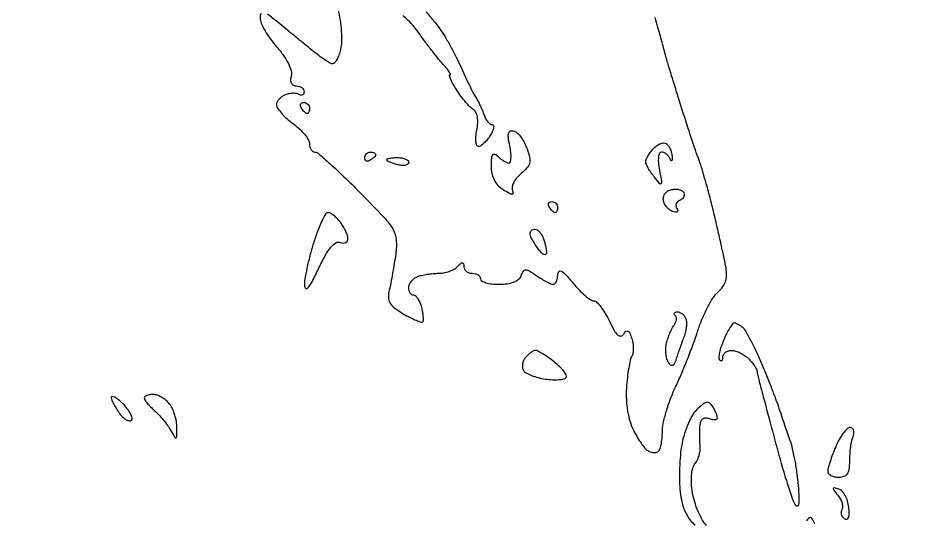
# Model space of a CAD drawing. Extents: x 0 to 102, y 0 to 135.
# Drawn here: x 12.95 to 26.6, y 97.73 to 105.44 of the extents above; entities that cross this region are included whole.
import ezdxf

# ---------------------------------------------------------------- set-up
doc = ezdxf.new("R2010")
doc.units = 0
doc.header["$MEASUREMENT"] = 0

msp = doc.modelspace()

# ---------------------------------------------------------------- linework, layer by layer
for points in [[(30.835569, 68.0607, 0.000004), (30.856286, 64.932268, 0.000002), (30.883525, 60.825814, 0.000002), (30.912326, 56.488502, 0.000002), (30.938318, 52.5789, -0.000116)], [(31.042661, 24.1956, 0.000001), (31.037549, 23.023692, 0.000001), (31.032419, 21.846099, 0.000001), (31.02793, 20.814404, 0.000005)], [(17.861567, 105.573099, -0.024013), (17.895211, 105.407892, -0.021022), (17.914708, 105.232712, -0.021559), (17.918816, 105.072873, -0.057184), (17.903835, 104.959749, -0.025434), (17.877487, 104.873587, -0.036688), (17.844934, 104.800879, -0.040502), (17.811217, 104.74888, -0.232712), (17.782603, 104.7348, -0.133533), (17.744767, 104.745088, -0.012881), (17.663165, 104.79588, -0.015653), (17.567772, 104.863095, -0.011744), (17.466965, 104.942732, 0.000969), (17.35111, 105.038381, 0.000534), (17.209025, 105.154969, 0.000532), (17.064639, 105.272931, 0.000853), (16.94115, 105.373252, 0.007531), (16.779971, 105.499766, 0.10291)], [(19.21661, 105.531998, -0.008455), (19.335762, 105.392392, -0.017399), (19.423243, 105.27846, -0.019014), (19.501532, 105.159485, -0.009625), (19.59141, 105.004216, -0.009545), (19.678171, 104.840129, -0.014034), (19.747533, 104.6925, 0.005459), (19.809893, 104.553637, 0.005466), (19.875243, 104.416228, 0.005355), (19.934856, 104.297575, 0.021576), (19.975097, 104.2272, -0.019327), (20.009347, 104.167921, -0.011108), (20.04621, 104.094087, -0.011086), (20.080001, 104.018151, -0.018143), (20.104823, 103.95225, 0.042863), (20.129419, 103.895601, 0.051677), (20.162095, 103.84769, 0.060003), (20.197489, 103.814775, 0.158624), (20.229984, 103.8042, -0.323138), (20.249673, 103.789992, -0.124978), (20.252231, 103.754497, -0.0648), (20.23499, 103.699954, -0.030681), (20.199767, 103.635, -0.02941), (20.153818, 103.570235, -0.035471), (20.103159, 103.515503, -0.038216), (20.05508, 103.476882, -0.151219), (20.019275, 103.4658, -0.314286), (19.994048, 103.483395, -0.063851), (19.981181, 103.539556, -0.046596), (19.98081, 103.620629, -0.027217), (19.994667, 103.716884, 0.03429), (20.008878, 103.826569, 0.05798), (20.003739, 103.918989, 0.074467), (19.980341, 103.989589, 0.135912), (19.939761, 104.034134, -0.059612), (19.889539, 104.074818, -0.017031), (19.822052, 104.149205, -0.016889), (19.751037, 104.239032, -0.017179), (19.686669, 104.33295, -0.012753), (19.633034, 104.422228, -0.024031), (19.595164, 104.497259, -0.025974), (19.573743, 104.55291, -0.509947), (19.58295, 104.5656, 0.538011), (19.590068, 104.57638, 0.04254), (19.570712, 104.612793, 0.028722), (19.53288, 104.664565, 0.014027), (19.47915, 104.726255, -0.015354), (19.407797, 104.808621, -0.005715), (19.312462, 104.928523, -0.005657), (19.211425, 105.061706, -0.006809), (19.1196, 105.189226, 0.019734), (19.03148, 105.305162, 0.025774), (18.941595, 105.403421, 0.025021), (18.860774, 105.475504, 0.165073)], [(16.679113, 105.513006, 0.083353), (16.667551, 105.44027, 0.102791), (16.684674, 105.361311, 0.026475), (16.744215, 105.244486, 0.025808), (16.827888, 105.115622, 0.023719), (16.926637, 104.992232, -0.027201), (17.028283, 104.863394, -0.039313), (17.102206, 104.73866, -0.046135), (17.144051, 104.62889, -0.132714), (17.144706, 104.548082, 0.061771), (17.136387, 104.485616, 0.123321), (17.147988, 104.437462, 0.155337), (17.178326, 104.407403, 0.118697), (17.22402, 104.3964, -0.073684), (17.269483, 104.389664, -0.088031), (17.30805, 104.370082, -0.100593), (17.333832, 104.340973, -0.131843), (17.343, 104.306807, -0.095935), (17.337089, 104.276285, -0.173828), (17.320391, 104.257505, -0.171813), (17.295402, 104.253486, -0.09346), (17.266034, 104.264782, 0.098775), (17.226919, 104.279356, 0.044764), (17.172158, 104.283211, 0.041972), (17.1117, 104.276957, 0.044889), (17.054534, 104.260723, 0.061105), (17.003092, 104.233386, 0.060281), (16.95952, 104.194318, 0.06576), (16.929953, 104.149979, 0.114693), (16.92, 104.107158, 0.150535), (16.935753, 104.05602, 0.030508), (16.994554, 103.980044, 0.029652), (17.076636, 103.896893, 0.02399), (17.1738, 103.817577, -0.029124), (17.270941, 103.736604, -0.033717), (17.353046, 103.648522, -0.035923), (17.410929, 103.565892, -0.135636), (17.4276, 103.505567, 0.062941), (17.43361, 103.458016, 0.081042), (17.451269, 103.417733, 0.09824), (17.477447, 103.390777, 0.152209), (17.508177, 103.3812, -0.179705), (17.559022, 103.362316, -0.004754), (17.742643, 103.201028, -0.009394), (17.955732, 103.002899, -0.00622), (18.193207, 102.76785, -0.00566), (18.572104, 102.37457, -0.056632), (18.708693, 102.191999, -0.11543), (18.757527, 102.033756, -0.052549), (18.749793, 101.8161, -0.005102), (18.727763, 101.671047, -0.004062), (18.701125, 101.514977, -0.004106), (18.67408, 101.370771, -0.0103), (18.651332, 101.2662, 0.060452), (18.63811, 101.15076, 0.13116), (18.661529, 101.065324, 0.10079), (18.72979, 100.988938, 0.027061), (18.866027, 100.898407, 0.013787), (18.970092, 100.840902, 0.021418), (19.063105, 100.797745, 0.017024), (19.139265, 100.769291, 0.284554), (19.164402, 100.775202, 0.190861), (19.174538, 100.798637, 0.025621), (19.173431, 100.8534, 0.026609), (19.164956, 100.921042, 0.019486), (19.148677, 100.994944, 0.035233), (19.124504, 101.066399, 0.047043), (19.092252, 101.12677, 0.055551), (19.057246, 101.168697, 0.193392), (19.025133, 101.1816, -0.155266), (18.996631, 101.19067, -0.097686), (18.972353, 101.216218, -0.079992), (18.955968, 101.254385, -0.061543), (18.9504, 101.299449, -0.100912), (18.960368, 101.348338, -0.066819), (18.989709, 101.397764, -0.063449), (19.03306, 101.440214, -0.070559), (19.084219, 101.468649, -0.035107), (19.148831, 101.488368, -0.016912), (19.233854, 101.504916, -0.016678), (19.324062, 101.516255, -0.022927), (19.405699, 101.52, 0.047035), (19.484999, 101.527476, 0.037422), (19.568056, 101.549822, 0.038648), (19.642463, 101.582593, 0.073447), (19.69488, 101.62152, -0.018208), (19.747448, 101.670393, -0.180052), (19.77525, 101.68074, -0.354955), (19.791644, 101.667424, -0.051663), (19.7964, 101.62152, 0.124206), (19.806169, 101.582802, 0.10078), (19.833677, 101.549822, 0.090584), (19.874824, 101.527659, 0.078509), (19.9233, 101.52, -0.064853), (19.971814, 101.513681, -0.082425), (20.012923, 101.495149, -0.098894), (20.040423, 101.467663, -0.148195), (20.0502, 101.4354, 0.27324), (20.069455, 101.402797, 0.054371), (20.134521, 101.375651, 0.043794), (20.227264, 101.35694, 0.027893), (20.337249, 101.3508, 0.034071), (20.462044, 101.359314, 0.059246), (20.562376, 101.385423, 0.076581), (20.634463, 101.427255, 0.132193), (20.675007, 101.482947, -0.052126), (20.710353, 101.552434, -0.254297), (20.747796, 101.572793, -0.139828), (20.801424, 101.557497, -0.013827), (20.914382, 101.482947, 0.01501), (20.991438, 101.432353, 0.017993), (21.066949, 101.389618, 0.016913), (21.132361, 101.358408, 0.103207), (21.168824, 101.3508, 0.207846), (21.19415, 101.361803, 0.080229), (21.215947, 101.39429, 0.061527), (21.231177, 101.442172, 0.042446), (21.236876, 101.49885, -0.164606), (21.253912, 101.546757, -0.366368), (21.289196, 101.553928, -0.082145), (21.354722, 101.502461, -0.011258), (21.469526, 101.371187, 0.017949), (21.564332, 101.265662, 0.023464), (21.658689, 101.176689, 0.022096), (21.741929, 101.111426, 0.158615), (21.789981, 101.096237, -0.203109), (21.833772, 101.078119, -0.030811), (21.897321, 101.005095, -0.030369), (21.965318, 100.90437, -0.022031), (22.028895, 100.784893, 0.016532), (22.102696, 100.642451, 0.079254), (22.159262, 100.570946, 0.230064), (22.205642, 100.557051, 0.217341), (22.246816, 100.584571, -0.066204), (22.282984, 100.628772, -0.32208), (22.313265, 100.632719, -0.171211), (22.341671, 100.60149, -0.022913), (22.372912, 100.516735, -0.039259), (22.39051, 100.441184, -0.037671), (22.39641, 100.362751, -0.04009), (22.390778, 100.292833, -0.098583), (22.372848, 100.244767, 0.083941), (22.349208, 100.186612, 0.012942), (22.325259, 100.063877, 0.014134), (22.304662, 99.91618, 0.011859), (22.290989, 99.758649, 0.02869), (22.290016, 99.581791, 0.02743), (22.309139, 99.403277, 0.02885), (22.34552, 99.24, 0.049109), (22.396706, 99.109989, 0.016932), (22.453269, 99.008167, 0.018245), (22.515284, 98.912975, 0.018083), (22.574156, 98.835541, 0.07833), (22.617115, 98.797232, 0.061115), (22.656519, 98.778207, 0.056421), (22.700436, 98.768616, 0.06031), (22.74206, 98.769372, 0.104104), (22.774511, 98.781075, 0.169335), (22.800674, 98.813314, 0.031824), (22.822175, 98.887356, 0.030816), (22.837055, 98.981122, 0.023947), (22.842, 99.084311, -0.052917), (22.855785, 99.214198, -0.018713), (22.901928, 99.395746, -0.018332), (22.967915, 99.592902, -0.02052), (23.04601, 99.777268, 0.010181), (23.134153, 99.973933, 0.006206), (23.230596, 100.209513, 0.006218), (23.320421, 100.445487, 0.01095), (23.387904, 100.6429, -0.022332), (23.453106, 100.820341, -0.021193), (23.534903, 100.994458, -0.021698), (23.620376, 101.142043, -0.066823), (23.694699, 101.229963, 0.0528), (23.772598, 101.317056, 0.086191), (23.815792, 101.405958, 0.079419), (23.828458, 101.509426, 0.038864), (23.813254, 101.641762, 0.005582), (23.785297, 101.777422, 0.001616), (23.739135, 101.98617, 0.001625), (23.68559, 102.221077, 0.001734), (23.631647, 102.4506, 0.005725), (23.573395, 102.682843, 0.00491), (23.506894, 102.925946, 0.004949), (23.442133, 103.145578, 0.014117), (23.391268, 103.2966, -0.006786), (23.336299, 103.452227, -0.002003), (23.256286, 103.692105, -0.002011), (23.16848, 103.962562, -0.002163), (23.084999, 104.2272, -0.000735), (23.008892, 104.473427, -0.001115), (22.943516, 104.687741, -0.000403), (22.887724, 104.872651, -0.028268), (22.880195, 104.904, 0.0216), (22.873587, 104.933219, 0.000899), (22.845322, 105.0364, 0.001555), (22.811219, 105.158537, 0.001104), (22.77224, 105.295325, -0.007647), (22.731223, 105.446752, -0.005877)], [(23.519845, 97.646768, -0.059415), (23.454968, 97.7355, -0.027119), (23.391333, 97.86445, -0.02639), (23.338254, 98.00922, -0.032834), (23.305161, 98.148662, -0.026128), (23.288593, 98.291937, -0.036793), (23.289965, 98.420497, -0.042701), (23.307875, 98.525094, -0.109889), (23.34267, 98.59295, 0.063534), (23.377452, 98.647716, 0.038985), (23.404495, 98.719345, 0.038551), (23.420453, 98.795711, 0.054832), (23.421796, 98.864974, -0.013625), (23.417236, 98.937357, -0.008127), (23.41556, 99.023646, -0.008133), (23.416688, 99.109724, -0.013938), (23.420796, 99.181401, -0.062349), (23.434567, 99.246123, -0.14571), (23.463197, 99.285924, -0.168061), (23.50583, 99.300281, -0.089796), (23.5611, 99.289806, 0.040104), (23.609659, 99.275514, 0.075671), (23.650343, 99.273273, 0.125438), (23.676833, 99.282811, 0.254524), (23.686705, 99.301905, 0.073785), (23.681424, 99.332927, 0.020999), (23.664252, 99.378839, 0.020662), (23.640249, 99.429664, 0.020543), (23.61209, 99.478436, 0.091595), (23.566562, 99.527565, 0.220845), (23.519184, 99.537467, 0.119151), (23.459461, 99.50744, 0.020591), (23.365684, 99.421084, 0.069749), (23.294737, 99.327004, 0.029396), (23.225986, 99.183976, 0.02826), (23.169082, 99.019349, 0.031871), (23.133783, 98.855801, 0.019742), (23.114563, 98.680773, 0.013033), (23.105694, 98.478546, 0.013123), (23.107369, 98.281162, 0.024656), (23.120752, 98.122274, 0.034397), (23.151648, 97.971484, 0.043941), (23.201417, 97.838734, 0.049523), (23.266548, 97.731417, 0.078999), (23.343519, 97.656977, -0.057521)], [(25.182761, 97.6707, 0.045075), (25.137496, 97.756789, 0.397886), (25.099421, 97.766077, 0.137593), (25.05457, 97.720669, 0.007689)]]:
    msp.add_lwpolyline(points, format="xyb")
for points in [[(17.338007, 104.1426, -0.093332), (17.372207, 104.13616, -0.09642), (17.401282, 104.117749, -0.099167), (17.420742, 104.09028, -0.105053), (17.4276, 104.058, -0.042167), (17.424864, 104.025611, -0.061769), (17.416641, 103.998251, -0.081139), (17.404559, 103.979699, -0.210953), (17.390293, 103.9734, -0.151918), (17.372465, 103.978945, -0.038439), (17.348586, 103.998251, -0.035638), (17.323457, 104.025617, -0.029505), (17.3007, 104.058, -0.082592), (17.287459, 104.090326, -0.161196), (17.290091, 104.117749, -0.182303), (17.307979, 104.135977, -0.108972)], [(20.566109, 103.702867, -0.114101), (20.617437, 103.671544, -0.040413), (20.674214, 103.606134, -0.037568), (20.72712, 103.521558, -0.03607), (20.767595, 103.428882, -0.033698), (20.803655, 103.299742, -0.111184), (20.802203, 103.211906, -0.120564), (20.763522, 103.137237, -0.043078), (20.676508, 103.053407, 0.045433), (20.612673, 102.991328, 0.052339), (20.564455, 102.921441, 0.059922), (20.537745, 102.854504, 0.146463), (20.539368, 102.801997, -0.060181), (20.549856, 102.750659, -0.440106), (20.534677, 102.734295, -0.12883), (20.494585, 102.745068, -0.00987), (20.397805, 102.802885, -0.069641), (20.321244, 102.867019, -0.069185), (20.265033, 102.949842, -0.064721), (20.230895, 103.049875, -0.049943), (20.2194, 103.16467, -0.014704), (20.223103, 103.290576, -0.135763), (20.24055, 103.34173, -0.378417), (20.271471, 103.349582, -0.077802), (20.32092, 103.31352, 0.029243), (20.364604, 103.274667, 0.030628), (20.411878, 103.241821, 0.032181), (20.455943, 103.218789, 0.104706), (20.488005, 103.212, 0.345109), (20.509904, 103.229158, 0.048612), (20.518734, 103.289882, 0.03869), (20.516158, 103.375475, 0.022497), (20.500544, 103.47713, -0.016353), (20.478406, 103.610336, -0.104038), (20.483539, 103.678343, -0.275656), (20.512952, 103.705754, -0.134027)], [(22.8843, 103.518786, -0.13766), (22.918154, 103.497668, -0.057717), (22.949823, 103.453694, -0.051126), (22.974772, 103.395766, -0.046007), (22.988558, 103.33189, -0.016013), (22.993689, 103.27413, -0.130721), (22.988383, 103.248407, -0.554868), (22.977146, 103.247345, -0.0568), (22.960358, 103.27545, 0.060613), (22.935783, 103.315889, 0.057239), (22.901803, 103.350136, 0.061604), (22.864006, 103.373409, 0.107625), (22.828228, 103.3812, 0.294297), (22.798218, 103.361862, 0.078337), (22.782327, 103.304349, 0.050974), (22.781333, 103.216792, 0.024994), (22.796964, 103.10625, -0.003454), (22.83016, 102.927431, -0.200001), (22.823084, 102.895513, -0.489964), (22.802358, 102.894545, -0.008345), (22.719086, 102.99552, -0.019493), (22.668983, 103.063673, -0.02225), (22.626648, 103.13265, -0.02211), (22.596254, 103.193726, -0.104768), (22.5882, 103.23174, -0.097221), (22.595211, 103.267459, -0.02902), (22.619264, 103.317805, -0.027903), (22.653477, 103.372435, -0.026901), (22.69395, 103.423617, -0.046131), (22.740672, 103.467646, -0.050018), (22.793487, 103.501022, -0.055937), (22.844273, 103.519667, -0.131818)], [(18.3582, 103.3812, -0.042167), (18.390589, 103.378464, -0.061769), (18.417949, 103.370241, -0.081139), (18.436501, 103.358159, -0.210953), (18.4428, 103.343893, -0.151918), (18.437255, 103.326065, -0.038439), (18.417949, 103.302186, -0.035638), (18.390583, 103.277057, -0.029505), (18.3582, 103.2543, -0.082592), (18.325874, 103.241059, -0.161196), (18.298451, 103.243691, -0.182303), (18.280223, 103.261579, -0.108972), (18.2736, 103.291607, -0.093332), (18.28004, 103.325807, -0.09642), (18.298451, 103.354882, -0.099167), (18.32592, 103.374342, -0.105053)], [(18.7812, 103.2966, -0.043375), (18.845973, 103.29097, -0.063112), (18.900698, 103.274075, -0.082769), (18.937747, 103.249233, -0.206609), (18.9504, 103.21992, -0.24384), (18.937072, 103.194217, -0.106581), (18.900698, 103.178763, -0.070464), (18.846031, 103.176099, -0.040966), (18.7812, 103.187487, -0.016817), (18.716364, 103.206794, -0.025621), (18.661702, 103.228264, -0.023188), (18.620702, 103.249187, -0.269386), (18.612, 103.264167, -0.326917), (18.621268, 103.276827, -0.029396), (18.661702, 103.287073, -0.029316), (18.716342, 103.294259, -0.018041)], [(23.17194, 102.753967, -0.115817), (23.177296, 102.719647, -0.107456), (23.167106, 102.685483, -0.099888), (23.142741, 102.656736, -0.08693), (23.107963, 102.637954, 0.102886), (23.074873, 102.618708, 0.12459), (23.054919, 102.588974, 0.12395), (23.051457, 102.553204, 0.101201), (23.064749, 102.516999, -0.087824), (23.077265, 102.485514, -0.28491), (23.069847, 102.465314, -0.198421), (23.044442, 102.458229, -0.050465), (23.001826, 102.467785, -0.083338), (22.954938, 102.492659, -0.05616), (22.911192, 102.53476, -0.055039), (22.876982, 102.586704, -0.070313), (22.858321, 102.640827, -0.110877), (22.8599, 102.69485, -0.101565), (22.884259, 102.744956, -0.094978), (22.92813, 102.783938, -0.083947), (22.985221, 102.806054, -0.0538), (23.046207, 102.811839, -0.064872), (23.103132, 102.803673, -0.076814), (23.147606, 102.783525, -0.152842)], [(21.145007, 102.6198, -0.093332), (21.179207, 102.61336, -0.09642), (21.208282, 102.594949, -0.099167), (21.227742, 102.56748, -0.105053), (21.2346, 102.5352, -0.042167), (21.231864, 102.502811, -0.061769), (21.223641, 102.475451, -0.081139), (21.211559, 102.456899, -0.210953), (21.197293, 102.4506, -0.151918), (21.179465, 102.456145, -0.038439), (21.155586, 102.475451, -0.035638), (21.130457, 102.502817, -0.029505), (21.1077, 102.5352, -0.082592), (21.094459, 102.567526, -0.161196), (21.097091, 102.594949, -0.182303), (21.114979, 102.613177, -0.108972)], [(17.710634, 102.4506, 0.269735), (17.672757, 102.428563, 0.018063), (17.612439, 102.312934, 0.022077), (17.548336, 102.161544, 0.014422), (17.48731, 101.98195, 0.010949), (17.432438, 101.788812, 0.011402), (17.38687, 101.596034, 0.011148), (17.355042, 101.427835, 0.047946), (17.348034, 101.3263, 0.246905), (17.369, 101.28891, 0.38172), (17.40331, 101.294224, 0.05322), (17.466991, 101.391107, 0.008968), (17.565034, 101.590391, -0.015696), (17.668017, 101.792793, -0.046842), (17.755133, 101.921323, -0.079891), (17.831154, 101.988277, -0.236527), (17.8984, 101.994896, 0.075884), (17.944601, 101.98481, 0.127621), (17.983348, 101.992279, 0.156758), (18.008454, 102.015915, 0.133442), (18.017109, 102.051405, 0.073792), (18.008385, 102.101209, 0.02724), (17.982196, 102.167706, 0.02629), (17.945246, 102.238296, 0.028635), (17.902033, 102.30255, 0.031024), (17.8532, 102.359211, 0.034778), (17.79945, 102.40711, 0.037239), (17.748598, 102.440714, 0.128067)], [(20.887149, 102.1968, -0.144282), (20.919809, 102.187175, -0.059761), (20.955589, 102.157491, -0.052351), (20.98881, 102.114176, -0.045844), (21.014049, 102.062981, -0.022523), (21.033515, 102.004507, -0.017538), (21.049525, 101.939439, -0.017859), (21.060163, 101.877643, -0.040516), (21.062709, 101.830331, -0.265896), (21.0498, 101.809131, -0.249981), (21.024323, 101.808771, -0.083978), (20.98384, 101.839124, -0.028086), (20.935809, 101.89572, -0.018293), (20.88826, 101.96361, -0.021005), (20.848087, 102.031801, -0.020657), (20.819153, 102.091838, -0.102298), (20.8116, 102.12837, -0.109614), (20.817393, 102.154476, -0.099851), (20.833792, 102.176699, -0.095141), (20.858305, 102.191602, -0.089381)], [(23.07465, 100.9278, -0.103459), (23.112416, 100.919901, -0.069481), (23.150105, 100.896736, -0.065712), (23.182005, 100.862475, -0.071613), (23.20282, 100.82205, -0.076818), (23.212321, 100.769596, -0.032176), (23.209551, 100.697662, -0.030885), (23.196596, 100.619646, -0.034986), (23.174452, 100.5471, 0.004189), (23.145709, 100.470229, 0.002522), (23.112842, 100.378596, 0.002525), (23.081086, 100.28717, 0.004414), (23.055832, 100.211071, -0.023417), (23.025796, 100.130891, -0.19038), (22.998713, 100.103596, -0.313971), (22.969365, 100.109405, -0.05339), (22.932418, 100.156986, -0.078294), (22.908843, 100.213169, -0.038603), (22.896176, 100.289776, -0.037091), (22.89513, 100.373141, -0.044447), (22.906888, 100.450715, -0.022093), (22.929045, 100.526781, -0.018265), (22.959115, 100.605673, -0.018649), (22.992084, 100.676073, -0.046128), (23.022685, 100.724084, 0.06396), (23.045916, 100.763561, 0.074293), (23.056934, 100.805682, 0.08594), (23.054489, 100.843873, 0.138375), (23.038666, 100.872134, -0.099915), (23.024578, 100.893347, -0.24496), (23.026274, 100.911448, -0.188215), (23.043448, 100.923835, -0.06328)], [(23.941302, 100.757305, 0.25306), (23.919304, 100.746256, 0.015262), (23.877443, 100.682239, 0.019856), (23.830986, 100.598966, 0.013115), (23.78401, 100.499942, 0.022478), (23.743917, 100.397112, 0.031661), (23.71829, 100.302124, 0.032622), (23.707831, 100.225119, 0.217112), (23.721058, 100.189742, 0.128876), (23.740605, 100.178313, 0.259004), (23.75746, 100.182333, 0.156644), (23.769011, 100.202554, 0.05211), (23.7726, 100.2369, -0.133677), (23.782846, 100.274539, -0.100487), (23.811652, 100.306607, -0.087409), (23.854742, 100.328185, -0.072599), (23.905543, 100.3356, -0.073907), (23.96542, 100.326701, -0.038604), (24.035823, 100.299211, -0.037347), (24.105161, 100.259133, -0.046696), (24.162364, 100.211721, -0.021518), (24.210352, 100.159416, -0.023589), (24.25213, 100.104706, -0.023893), (24.283136, 100.054945, -0.098665), (24.293993, 100.021371, 0.015142), (24.298631, 99.989904, 0.00714), (24.306425, 99.949575, 0.007068), (24.315793, 99.907546, 0.009895), (24.325433, 99.8703, -0.003169), (24.341986, 99.809709, -0.000099), (24.408227, 99.560864, -0.000193), (24.486131, 99.267517, -0.000134), (24.574018, 98.935701, 0.00516), (24.666232, 98.601178, 0.00687), (24.75732, 98.299288, 0.005004), (24.839365, 98.049019, 0.067314), (24.882212, 97.962801, 0.275592), (24.914267, 97.947816, 0.338869), (24.937647, 97.96977, 0.052003), (24.943648, 98.070559, 0.008839), (24.931684, 98.2629, 0.014981), (24.911619, 98.444983, 0.011508), (24.879204, 98.64241, 0.01167), (24.840294, 98.825785, 0.026956), (24.800529, 98.96085, -0.001676), (24.757726, 99.083068, -0.001117), (24.709466, 99.223374, -0.001124), (24.663262, 99.359686, -0.002204), (24.627201, 99.46845, 0.011437), (24.584864, 99.588666, 0.003446), (24.515085, 99.769441, 0.003451), (24.433993, 99.971194, 0.003743), (24.352251, 100.1664, 0.009726), (24.269879, 100.349133, 0.012578), (24.186891, 100.513276, 0.010353), (24.111824, 100.646237, 0.100965), (24.0687, 100.693855, 0.02088), (24.03317, 100.71774, 0.022013), (23.996379, 100.738132, 0.02231), (23.963275, 100.752815, 0.085859)], [(20.89515, 100.3356, 0.118742), (20.864887, 100.32831, 0.03617), (20.824302, 100.303702, 0.033947), (20.781318, 100.268569, 0.031252), (20.742198, 100.227013, 0.0682), (20.71213, 100.178682, 0.066081), (20.695768, 100.123525, 0.071268), (20.695016, 100.070188, 0.111176), (20.710689, 100.0272, 0.126029), (20.751374, 99.989375, 0.031889), (20.833944, 99.951057, 0.030482), (20.936998, 99.918069, 0.026682), (21.047975, 99.896093, 0.022774), (21.157578, 99.885471, 0.03148), (21.256357, 99.886644, 0.032414), (21.33409, 99.897568, 0.206044), (21.366031, 99.919931, 0.265677), (21.367253, 99.955633, 0.042635), (21.328128, 100.016626, 0.037563), (21.264549, 100.087575, 0.024636), (21.181697, 100.159626, 0.012604), (21.091432, 100.227016, 0.016343), (21.005241, 100.283908, 0.014071), (20.93137, 100.326458, 0.124247)], [(15.028323, 99.6588, 0.036744), (14.975196, 99.65489, 0.055391), (14.93035, 99.643076, 0.072622), (14.899667, 99.625783, 0.232184), (14.8896, 99.605273, 0.149954), (14.898378, 99.576663, 0.021863), (14.935078, 99.527278, 0.023104), (14.985135, 99.471232, 0.017953), (15.044418, 99.414923, -0.024555), (15.110723, 99.350258, -0.015361), (15.182078, 99.268589, -0.015411), (15.247572, 99.1836, -0.026964), (15.295645, 99.1089, 0.005764), (15.35904, 99.000563, 0.37747), (15.378165, 98.99448, 0.292847), (15.39078, 99.013438, 0.004479), (15.391937, 99.1512, 0.044597), (15.38368, 99.243014, 0.031115), (15.35884, 99.344062, 0.031509), (15.322524, 99.438744, 0.055071), (15.279433, 99.51075, 0.052702), (15.226174, 99.567394, 0.044568), (15.15931, 99.61531, 0.04663), (15.089625, 99.648077, 0.086802)], [(14.56765, 99.51075, 0.020177), (14.496467, 99.576408, 0.04761), (14.437325, 99.617704, 0.112266), (14.399949, 99.628891, 0.443789), (14.384691, 99.61415, 0.088135), (14.393628, 99.571913, 0.022581), (14.422821, 99.508173, 0.022286), (14.46331, 99.437326, 0.02098), (14.510716, 99.368876, 0.039209), (14.562304, 99.310772, 0.063074), (14.615337, 99.271255, 0.089061), (14.661554, 99.255075, 0.240612), (14.693676, 99.265476, 0.260579), (14.703785, 99.301227, 0.060172), (14.681251, 99.36212, 0.047287), (14.634439, 99.435291, 0.030447)], [(25.723134, 99.1512, 0.19536), (25.677477, 99.132653, 0.038633), (25.617936, 99.065019, 0.035684), (25.556692, 98.970157, 0.026548), (25.502583, 98.857817, 0.009665), (25.45565, 98.73909, 0.011403), (25.416009, 98.624966, 0.01034), (25.386857, 98.527572, 0.067641), (25.38, 98.477117, 0.186155), (25.392857, 98.443781, 0.089787), (25.429702, 98.415449, 0.069623), (25.484452, 98.396243, 0.049633), (25.5492, 98.3898, 0.080229), (25.631247, 98.40305, 0.163879), (25.682755, 98.44181, 0.118266), (25.710427, 98.514142, 0.032499), (25.7184, 98.636681, -0.018051), (25.722168, 98.741015, -0.015472), (25.733484, 98.85035, -0.015746), (25.74998, 98.949071, -0.042363), (25.769751, 99.017381, 0.063026), (25.782421, 99.069039, 0.112938), (25.777637, 99.112246, 0.154671), (25.75653, 99.14047, 0.156705)], [(25.5492, 98.206684, 0.019928), (25.481234, 98.225914, 0.441339), (25.466022, 98.21561, 0.20304), (25.472895, 98.189402, 0.008226), (25.535333, 98.111164, -0.04832), (25.574795, 98.052663, -0.055354), (25.600192, 97.990219, -0.06359), (25.608719, 97.933292, -0.144811), (25.597403, 97.891752, 0.111365), (25.585056, 97.85591, 0.10006), (25.588573, 97.816727, 0.094627), (25.60747, 97.780222, 0.087942), (25.638908, 97.752143, 0.203349), (25.675454, 97.746532, 0.248058), (25.700785, 97.769439, 0.093337), (25.710756, 97.830001, 0.023518), (25.703738, 97.930123, 0.047314), (25.68376, 98.023139, 0.050904), (25.646942, 98.108353, 0.05688), (25.599844, 98.173881, 0.130324)]]:
    msp.add_lwpolyline(points, format="xyb", close=True)

doc.saveas('drawing.dxf')
